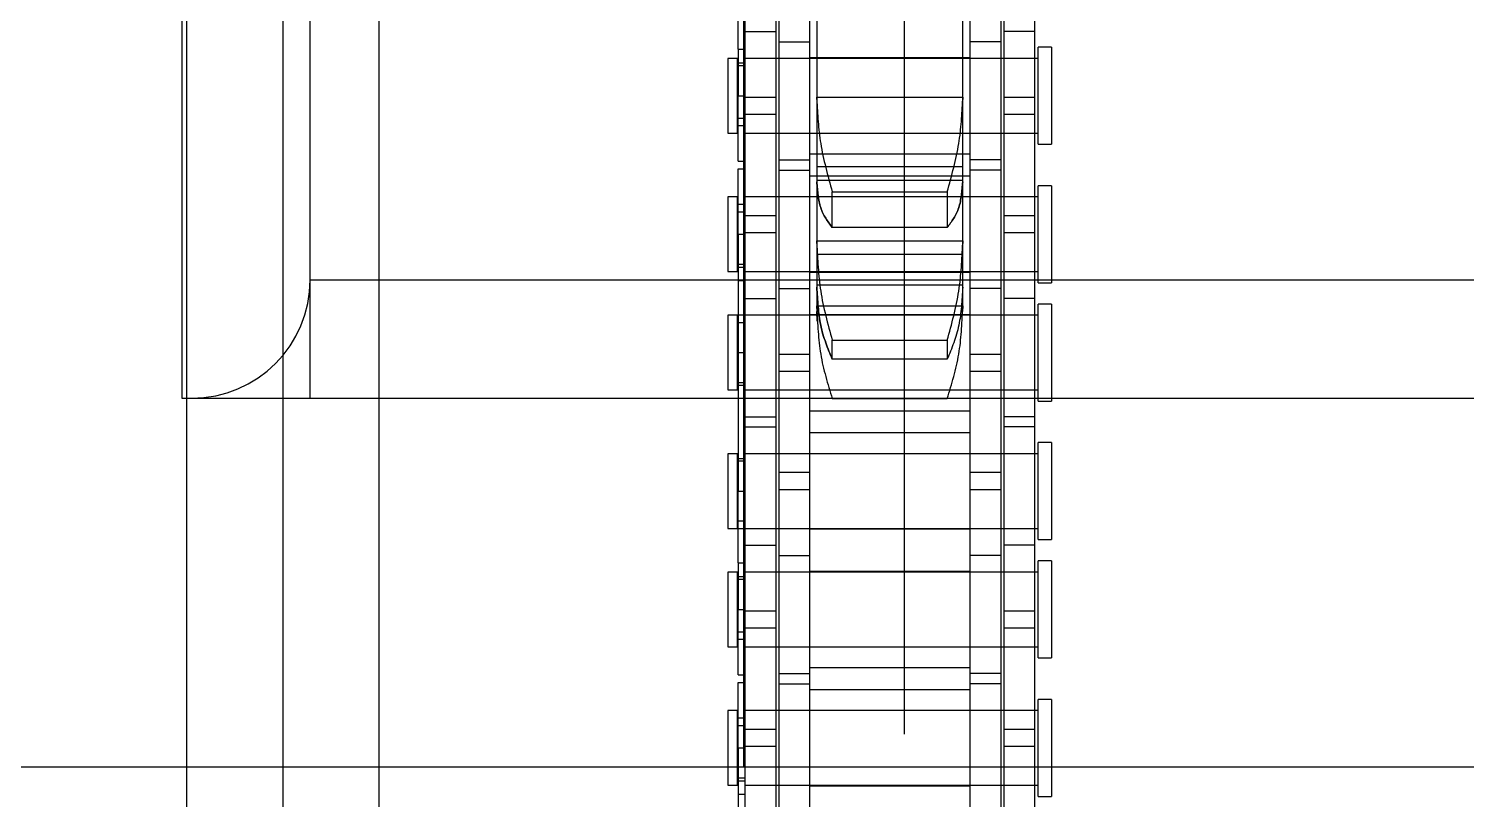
# Model space of a CAD drawing. Header units: metres. Extents: x 0 to 63075, y 0 to 44550.
# Drawn here: x 13949.6 to 14020.6, y 28258.9 to 28297 of the extents above; entities that cross this region are included whole.
import ezdxf

# ---------------------------------------------------------------- set-up
doc = ezdxf.new("R2010")
doc.units = ezdxf.units.M
doc.header["$LTSCALE"] = 75
doc.linetypes.add('HIDDEN2', pattern=[4.7625, 3.175, -1.5875])
for name, color, linetype in [('SDM', 7, 'Continuous'), ('SL4', 4, 'Continuous'), ('ST1', 7, 'HIDDEN2')]:
    doc.layers.add(name, color=color, linetype=linetype)

# ---------------------------------------------------------------- blocks, each defined once
blk = doc.blocks.new('A$Ca53c419a')
at = {"layer": 'SL4'}
for p, q in [((3830.725, 495.765), (3830.725, 539.25)), ((4619.715, 495.765), (3669.713, 495.765)), ((3882.873, 496), (3848.975, 496)), ((3848.975, 496), (3848.975, 495.765)), ((3669.713, 486.24), (4459.475, 486.24))]:
    blk.add_line(p, q, dxfattribs=at)
at = {"layer": 'ST1'}
for p, q in [((3830.725, 420.765), (3830.725, 495.765)), ((3848.975, 495.765), (3848.975, 420.765)), ((4669.713, 491.003), (3669.713, 491.003)), ((3848.975, 489.65), (3854.825, 489.65)), ((3854.825, 489.65), (3854.825, 212.35)), ((3854.825, 489.65), (3900.275, 489.65)), ((3669.713, 486.24), (4459.475, 486.24)), ((3831.675, 468.489), (3818.975, 468.489)), ((3829.379, 468.157), (3829.379, 468.489)), ((3833.52, 469), (3829.83, 469)), ((3829.83, 469), (3829.83, 468.526)), ((3829.83, 468.526), (3833.52, 468.526)), ((3830.056, 468.489), (3830.056, 468.157)), ((3830.199, 468.526), (3830.199, 468.157)), ((3831.675, 468.489), (3831.675, 468.157)), ((3831.675, 468.489), (3834.906, 468.489)), ((3832.782, 468.489), (3832.782, 468.157)), ((3833.151, 468.157), (3833.151, 468.526)), ((3833.52, 468.526), (3833.52, 469)), ((3834.906, 468.489), (3834.906, 468.157)), ((3835.296, 468.489), (3835.296, 468.157)), ((3835.296, 468.489), (3838.527, 468.489)), ((3840.372, 469), (3836.682, 469)), ((3836.682, 469), (3836.682, 468.526)), ((3836.682, 468.526), (3840.372, 468.526)), ((3837.051, 468.526), (3837.051, 468.157)), ((3837.42, 468.489), (3837.42, 468.157)), ((3838.527, 468.489), (3838.527, 468.157)), ((3840.823, 468.489), (3838.527, 468.489)), ((3840.003, 468.157), (3840.003, 468.526)), ((3840.146, 468.489), (3840.146, 468.157)), ((3840.372, 468.526), (3840.372, 469)), ((3840.823, 468.489), (3844.375, 468.489)), ((3840.823, 468.489), (3840.823, 468.157)), ((3846.22, 469), (3842.53, 469)), ((3842.53, 469), (3842.53, 468.526)), ((3842.53, 468.526), (3846.22, 468.526)), ((3842.53, 468.489), (3842.53, 466.637)), ((3842.899, 468.526), (3842.899, 468.157)), ((3844.375, 468.489), (3844.375, 468.157)), ((3857.075, 468.489), (3844.375, 468.489)), ((3845.851, 468.157), (3845.851, 468.526)), ((3845.994, 468.489), (3845.994, 468.157)), ((3846.22, 468.526), (3846.22, 469)), ((3853.072, 469), (3849.382, 469)), ((3849.382, 469), (3849.382, 468.526)), ((3849.382, 468.526), (3853.072, 468.526)), ((3849.608, 468.489), (3849.608, 468.157)), ((3849.751, 468.526), (3849.751, 468.157)), ((3851.227, 468.489), (3851.227, 468.157)), ((3852.703, 468.157), (3852.703, 468.526)), ((3853.072, 468.526), (3853.072, 469)), ((3853.072, 466.637), (3853.072, 468.489)), ((3854.779, 468.157), (3854.779, 468.489)), ((3858.92, 469), (3855.23, 469)), ((3855.23, 469), (3855.23, 468.526)), ((3855.23, 468.526), (3858.92, 468.526)), ((3855.456, 468.489), (3855.456, 468.157)), ((3855.599, 468.526), (3855.599, 468.157)), ((3857.075, 468.489), (3857.075, 468.157)), ((3857.075, 468.489), (3860.306, 468.489)), ((3858.182, 468.489), (3858.182, 468.157)), ((3858.551, 468.157), (3858.551, 468.526)), ((3858.92, 468.526), (3858.92, 469)), ((3860.306, 468.489), (3860.306, 468.157)), ((3860.696, 468.489), (3860.696, 468.157)), ((3860.696, 468.489), (3863.927, 468.489)), ((3865.772, 469), (3862.082, 469)), ((3862.082, 469), (3862.082, 468.526)), ((3862.082, 468.526), (3865.772, 468.526)), ((3862.451, 468.526), (3862.451, 468.157)), ((3862.82, 468.489), (3862.82, 468.157)), ((3863.927, 468.489), (3863.927, 468.157)), ((3866.223, 468.489), (3863.927, 468.489)), ((3865.403, 468.157), (3865.403, 468.526)), ((3865.546, 468.489), (3865.546, 468.157)), ((3865.772, 468.526), (3865.772, 469)), ((3866.223, 468.489), (3869.775, 468.489)), ((3866.223, 468.489), (3866.223, 468.157)), ((3837.595, 468.157), (3828.5, 468.157)), ((3829.83, 468.157), (3829.83, 466.637)), ((3829.83, 468.157), (3829.83, 453.659)), ((3830.725, 468.219), (4071.454, 468.219)), ((3831.747, 466.637), (3831.747, 468.157)), ((3832.607, 468.157), (3832.607, 466.637)), ((3833.52, 466.637), (3833.52, 468.157)), ((3833.52, 453.659), (3833.52, 468.157)), ((3836.682, 468.157), (3836.682, 466.637)), ((3836.682, 468.157), (3836.682, 453.659)), ((3838.455, 468.157), (3837.595, 468.157)), ((3837.595, 466.637), (3837.595, 468.157)), ((3847.55, 468.157), (3838.455, 468.157)), ((3838.455, 468.157), (3838.455, 466.637)), ((3840.372, 466.637), (3840.372, 468.157)), ((3840.372, 453.659), (3840.372, 468.157)), ((3841.702, 468.157), (3841.702, 466.637)), ((3842.53, 468.157), (3842.53, 453.659)), ((3846.22, 466.637), (3846.22, 468.157)), ((3846.22, 453.659), (3846.22, 468.157)), ((3847.55, 468.157), (3847.55, 466.637)), ((3853.9, 468.157), (3847.55, 468.157)), ((3848.052, 468.157), (3848.052, 466.637)), ((3849.382, 468.157), (3849.382, 466.637)), ((3849.382, 468.157), (3849.382, 453.659)), ((3853.072, 453.659), (3853.072, 468.157)), ((3853.9, 468.157), (3853.9, 466.637)), ((3862.995, 468.157), (3853.9, 468.157)), ((3855.23, 468.157), (3855.23, 466.637)), ((3855.23, 468.157), (3855.23, 453.659)), ((3857.147, 466.637), (3857.147, 468.157)), ((3858.007, 468.157), (3858.007, 466.637)), ((3858.92, 466.637), (3858.92, 468.157)), ((3858.92, 453.659), (3858.92, 468.157)), ((3862.082, 468.157), (3862.082, 466.637)), ((3862.082, 468.157), (3862.082, 453.659)), ((3863.855, 468.157), (3862.995, 468.157)), ((3862.995, 466.637), (3862.995, 468.157)), ((3872.95, 468.157), (3863.855, 468.157)), ((3863.855, 468.157), (3863.855, 466.637)), ((3865.772, 466.637), (3865.772, 468.157)), ((3865.772, 453.659), (3865.772, 468.157)), ((3867.102, 468.157), (3867.102, 466.637)), ((3834.85, 466.485), (3825.755, 466.485)), ((3837.595, 466.637), (3828.5, 466.637)), ((3829.83, 466.485), (3829.83, 464.965)), ((3833.52, 464.965), (3833.52, 466.485)), ((3834.85, 466.485), (3834.85, 464.965)), ((3841.2, 466.485), (3834.85, 466.485)), ((3835.352, 466.485), (3835.352, 464.965)), ((3836.682, 466.485), (3836.682, 464.965)), ((3838.455, 466.637), (3837.595, 466.637)), ((3847.55, 466.637), (3838.455, 466.637)), ((3840.372, 464.965), (3840.372, 466.485)), ((3841.2, 466.485), (3841.2, 464.965)), ((3850.295, 466.485), (3841.2, 466.485)), ((3842.53, 466.485), (3842.53, 464.965)), ((3844.447, 464.965), (3844.447, 466.485)), ((3845.307, 466.485), (3845.307, 464.965)), ((3846.22, 464.965), (3846.22, 466.485)), ((3853.9, 466.637), (3847.55, 466.637)), ((3849.382, 466.485), (3849.382, 464.965)), ((3851.155, 466.485), (3850.295, 466.485)), ((3850.295, 464.965), (3850.295, 466.485)), ((3860.25, 466.485), (3851.155, 466.485)), ((3851.155, 466.485), (3851.155, 464.965)), ((3853.072, 464.965), (3853.072, 466.485)), ((3862.995, 466.637), (3853.9, 466.637)), ((3854.402, 466.485), (3854.402, 464.965)), ((3855.23, 466.485), (3855.23, 464.965)), ((3858.92, 464.965), (3858.92, 466.485)), ((3860.25, 466.485), (3860.25, 464.965)), ((3866.6, 466.485), (3860.25, 466.485)), ((3860.752, 466.485), (3860.752, 464.965)), ((3862.082, 466.485), (3862.082, 464.965)), ((3863.855, 466.637), (3862.995, 466.637)), ((3872.95, 466.637), (3863.855, 466.637)), ((3865.772, 464.965), (3865.772, 466.485)), ((3866.6, 466.485), (3866.6, 464.965)), ((3875.695, 466.485), (3866.6, 466.485)), ((3834.85, 464.965), (3825.755, 464.965)), ((3829.787, 457.035), (3829.787, 464.965)), ((3829.83, 464.965), (3829.83, 457.035)), ((3833.52, 457.035), (3833.52, 464.965)), ((3834.567, 464.965), (3834.567, 457.035)), ((3841.2, 464.965), (3834.85, 464.965)), ((3835.635, 457.035), (3835.635, 464.965)), ((3836.682, 464.965), (3836.682, 457.035)), ((3840.372, 457.035), (3840.372, 464.965)), ((3840.415, 464.965), (3840.415, 457.035)), ((3850.295, 464.965), (3841.2, 464.965)), ((3842.487, 457.035), (3842.487, 464.965)), ((3842.53, 464.965), (3842.53, 457.035)), ((3846.22, 457.035), (3846.22, 464.965)), ((3847.267, 464.965), (3847.267, 457.035)), ((3848.335, 457.035), (3848.335, 464.965)), ((3849.382, 464.965), (3849.382, 457.035)), ((3851.155, 464.965), (3850.295, 464.965)), ((3860.25, 464.965), (3851.155, 464.965)), ((3853.072, 457.035), (3853.072, 464.965)), ((3853.115, 464.965), (3853.115, 457.035)), ((3855.187, 457.035), (3855.187, 464.965)), ((3855.23, 464.965), (3855.23, 457.035)), ((3858.92, 457.035), (3858.92, 464.965)), ((3859.967, 464.965), (3859.967, 457.035)), ((3866.6, 464.965), (3860.25, 464.965)), ((3861.035, 457.035), (3861.035, 464.965)), ((3862.082, 464.965), (3862.082, 457.035)), ((3865.772, 457.035), (3865.772, 464.965)), ((3865.815, 464.965), (3865.815, 457.035)), ((3875.695, 464.965), (3866.6, 464.965)), ((3852.785, 464.596), (3853.265, 464.605)), ((3853.406, 464.605), (3853.265, 464.605)), ((3853.532, 464.605), (3853.406, 464.605)), ((3853.406, 464.605), (3853.532, 464.605)), ((3853.532, 464.605), (3853.532, 457.395)), ((3854.462, 464.605), (3853.532, 464.605)), ((3856.627, 464.605), (3854.462, 464.605)), ((3854.571, 464.605), (3854.571, 457.395)), ((3856.07, 457.395), (3856.07, 464.605)), ((3856.756, 464.605), (3856.627, 464.605)), ((3856.627, 464.605), (3856.756, 464.605)), ((3856.756, 464.605), (3856.756, 457.395)), ((3859.669, 464.605), (3856.756, 464.605)), ((3863.738, 464.605), (3859.669, 464.605)), ((3859.748, 464.605), (3859.748, 457.395)), ((3860.417, 457.395), (3860.417, 464.605)), ((3863.853, 464.605), (3863.738, 464.605)), ((3863.738, 464.605), (3863.853, 464.605)), ((3863.853, 464.605), (3863.853, 457.395)), ((3868.398, 464.605), (3863.853, 464.605)), ((3848.933, 463.843), (3848.956, 463.843)), ((3848.933, 458.157), (3848.933, 463.843)), ((3848.956, 463.843), (3848.956, 458.157)), ((3850.894, 463.843), (3851.832, 463.843)), ((3850.894, 458.157), (3850.894, 463.843)), ((3851.832, 463.843), (3851.832, 458.157)), ((3857.413, 463.843), (3859.176, 463.843)), ((3857.413, 458.157), (3857.413, 463.843)), ((3859.176, 463.843), (3859.176, 458.157)), ((4070.489, 460.281), (3830.725, 460.281)), ((3848.956, 458.157), (3848.933, 458.157)), ((3851.832, 458.157), (3850.894, 458.157)), ((3859.176, 458.157), (3857.413, 458.157)), ((3834.85, 457.035), (3825.755, 457.035)), ((3829.83, 457.035), (3829.83, 455.515)), ((3833.52, 455.515), (3833.52, 457.035)), ((3834.85, 455.515), (3834.85, 457.035)), ((3841.2, 457.035), (3834.85, 457.035)), ((3835.352, 455.515), (3835.352, 457.035)), ((3836.682, 457.035), (3836.682, 455.515)), ((3840.372, 455.515), (3840.372, 457.035)), ((3841.2, 455.515), (3841.2, 457.035)), ((3850.295, 457.035), (3841.2, 457.035)), ((3842.53, 457.035), (3842.53, 455.515)), ((3844.447, 455.515), (3844.447, 457.035)), ((3845.307, 457.035), (3845.307, 455.515)), ((3846.22, 455.515), (3846.22, 457.035)), ((3849.382, 457.035), (3849.382, 455.515)), ((3851.155, 457.035), (3850.295, 457.035)), ((3850.295, 455.515), (3850.295, 457.035)), ((3860.25, 457.035), (3851.155, 457.035)), ((3851.155, 457.035), (3851.155, 455.515)), ((3853.072, 455.515), (3853.072, 457.035)), ((3853.265, 457.395), (3853.406, 457.395)), ((3853.406, 457.395), (3853.532, 457.395)), ((3853.532, 457.395), (3853.406, 457.395)), ((3853.532, 457.395), (3854.462, 457.395)), ((3854.402, 455.515), (3854.402, 457.035)), ((3854.462, 457.395), (3856.627, 457.395)), ((3855.23, 457.035), (3855.23, 455.515)), ((3856.627, 457.395), (3856.756, 457.395)), ((3856.756, 457.395), (3856.627, 457.395)), ((3856.756, 457.395), (3859.669, 457.395)), ((3858.92, 455.515), (3858.92, 457.035)), ((3859.669, 457.395), (3863.738, 457.395)), ((3860.25, 455.515), (3860.25, 457.035)), ((3866.6, 457.035), (3860.25, 457.035)), ((3860.752, 455.515), (3860.752, 457.035)), ((3862.082, 457.035), (3862.082, 455.515)), ((3863.738, 457.395), (3863.853, 457.395)), ((3863.853, 457.395), (3863.738, 457.395)), ((3863.853, 457.395), (3868.398, 457.395)), ((3865.772, 455.515), (3865.772, 457.035)), ((3866.6, 455.515), (3866.6, 457.035)), ((3875.695, 457.035), (3866.6, 457.035)), ((3834.85, 455.515), (3825.755, 455.515)), ((3837.595, 455.363), (3828.5, 455.363)), ((3829.83, 455.363), (3829.83, 453.843)), ((3831.747, 453.843), (3831.747, 455.363)), ((3832.607, 455.363), (3832.607, 453.843)), ((3833.52, 453.843), (3833.52, 455.363)), ((3841.2, 455.515), (3834.85, 455.515)), ((3836.682, 455.363), (3836.682, 453.843)), ((3838.455, 455.363), (3837.595, 455.363)), ((3837.595, 453.843), (3837.595, 455.363)), ((3847.55, 455.363), (3838.455, 455.363)), ((3838.455, 455.363), (3838.455, 453.843)), ((3840.372, 453.843), (3840.372, 455.363)), ((3850.295, 455.515), (3841.2, 455.515)), ((3841.702, 453.843), (3841.702, 455.363)), ((3842.53, 455.363), (3842.53, 453.843)), ((3846.22, 453.843), (3846.22, 455.363)), ((3847.55, 453.843), (3847.55, 455.363)), ((3853.9, 455.363), (3847.55, 455.363)), ((3848.052, 453.843), (3848.052, 455.363)), ((3849.382, 455.363), (3849.382, 453.843)), ((3851.155, 455.515), (3850.295, 455.515)), ((3860.25, 455.515), (3851.155, 455.515)), ((3853.072, 453.843), (3853.072, 455.363)), ((3853.9, 453.843), (3853.9, 455.363)), ((3862.995, 455.363), (3853.9, 455.363)), ((3855.23, 455.363), (3855.23, 453.843)), ((3857.147, 453.843), (3857.147, 455.363)), ((3858.007, 455.363), (3858.007, 453.843)), ((3858.92, 453.843), (3858.92, 455.363)), ((3866.6, 455.515), (3860.25, 455.515)), ((3862.082, 455.363), (3862.082, 453.843)), ((3863.855, 455.363), (3862.995, 455.363)), ((3862.995, 453.843), (3862.995, 455.363)), ((3872.95, 455.363), (3863.855, 455.363)), ((3863.855, 455.363), (3863.855, 453.843)), ((3865.772, 453.843), (3865.772, 455.363)), ((3875.695, 455.515), (3866.6, 455.515)), ((3867.102, 453.843), (3867.102, 455.363)), ((3837.595, 453.843), (3828.5, 453.843)), ((3829.276, 453.659), (3834.073, 453.659)), ((3829.276, 453.659), (3829.276, 453)), ((3834.073, 453), (3834.073, 453.659)), ((3836.128, 453.659), (3840.925, 453.659)), ((3836.128, 453.659), (3836.128, 453)), ((3838.455, 453.843), (3837.595, 453.843)), ((3847.55, 453.843), (3838.455, 453.843)), ((3840.925, 453), (3840.925, 453.659)), ((3841.976, 453.659), (3846.773, 453.659)), ((3841.976, 453.659), (3841.976, 453)), ((3846.773, 453), (3846.773, 453.659)), ((3853.9, 453.843), (3847.55, 453.843)), ((3848.828, 453.659), (3853.625, 453.659)), ((3848.828, 453.659), (3848.828, 453)), ((3853.625, 453), (3853.625, 453.659)), ((3862.995, 453.843), (3853.9, 453.843)), ((3854.676, 453.659), (3859.473, 453.659)), ((3854.676, 453.659), (3854.676, 453)), ((3859.473, 453), (3859.473, 453.659)), ((3861.528, 453.659), (3866.325, 453.659)), ((3861.528, 453.659), (3861.528, 453)), ((3863.855, 453.843), (3862.995, 453.843)), ((3872.95, 453.843), (3863.855, 453.843)), ((3866.325, 453), (3866.325, 453.659)), ((3834.073, 453), (3829.276, 453)), ((3840.925, 453), (3836.128, 453)), ((3846.773, 453), (3841.976, 453)), ((3853.625, 453), (3848.828, 453)), ((3859.473, 453), (3854.676, 453)), ((3866.325, 453), (3861.528, 453))]:
    blk.add_line(p, q, dxfattribs=at)
blk.add_arc((3854.825, 495.5), 5.85, 180, 270, dxfattribs=at)
for points, knots in [([(3853.406, 464.605), (3852.64, 464.57), (3851.06, 464.496), (3849.671, 464.065), (3848.956, 463.843)], [0, 0, 0, 0, 0.484725, 1, 1, 1, 1]), ([(3850.894, 463.843), (3851.432, 464.065), (3852.477, 464.496), (3853.814, 464.57), (3854.462, 464.605)], [0, 0, 0, 0, 0.515264, 1, 1, 1, 1]), ([(3854.462, 464.605), (3853.814, 464.57), (3852.477, 464.496), (3851.432, 464.065), (3850.894, 463.843)], [0, 0, 0, 0, 0.484736, 1, 1, 1, 1]), ([(3856.627, 464.605), (3855.836, 464.57), (3854.203, 464.496), (3852.639, 464.065), (3851.832, 463.843)], [0, 0, 0, 0, 0.484722, 1, 1, 1, 1]), ([(3857.413, 463.843), (3857.709, 464.065), (3858.284, 464.496), (3859.217, 464.57), (3859.669, 464.605)], [0, 0, 0, 0, 0.515263, 1, 1, 1, 1]), ([(3859.669, 464.605), (3859.217, 464.57), (3858.284, 464.496), (3857.709, 464.065), (3857.413, 463.843)], [0, 0, 0, 0, 0.484737, 1, 1, 1, 1]), ([(3863.738, 464.605), (3863.017, 464.57), (3861.528, 464.496), (3859.976, 464.065), (3859.176, 463.843)], [0, 0, 0, 0, 0.484736, 1, 1, 1, 1]), ([(3848.956, 458.157), (3849.671, 457.935), (3851.06, 457.504), (3852.64, 457.43), (3853.406, 457.395)], [0, 0, 0, 0, 0.515254, 1, 1, 1, 1]), ([(3854.462, 457.395), (3853.814, 457.43), (3852.477, 457.504), (3851.432, 457.935), (3850.894, 458.157)], [0, 0, 0, 0, 0.484736, 1, 1, 1, 1]), ([(3851.832, 458.157), (3852.639, 457.935), (3854.203, 457.504), (3855.836, 457.43), (3856.627, 457.395)], [0, 0, 0, 0, 0.515256, 1, 1, 1, 1]), ([(3859.669, 457.395), (3859.217, 457.43), (3858.284, 457.504), (3857.709, 457.935), (3857.413, 458.157)], [0, 0, 0, 0, 0.484737, 1, 1, 1, 1]), ([(3857.413, 458.157), (3857.709, 457.935), (3858.284, 457.504), (3859.217, 457.43), (3859.669, 457.395)], [0, 0, 0, 0, 0.515263, 1, 1, 1, 1]), ([(3859.176, 458.157), (3859.976, 457.935), (3861.528, 457.504), (3863.017, 457.43), (3863.738, 457.395)], [0, 0, 0, 0, 0.515264, 1, 1, 1, 1])]:
    blk.add_open_spline(points, degree=3, knots=knots, dxfattribs=at)

msp = doc.modelspace()

# ---------------------------------------------------------------- block references
at = {"layer": 'SDM', "rotation": 90}
msp.add_blockref('A$Ca53c419a', (14453.134, 24429.769), dxfattribs=at)

doc.saveas('drawing.dxf')
